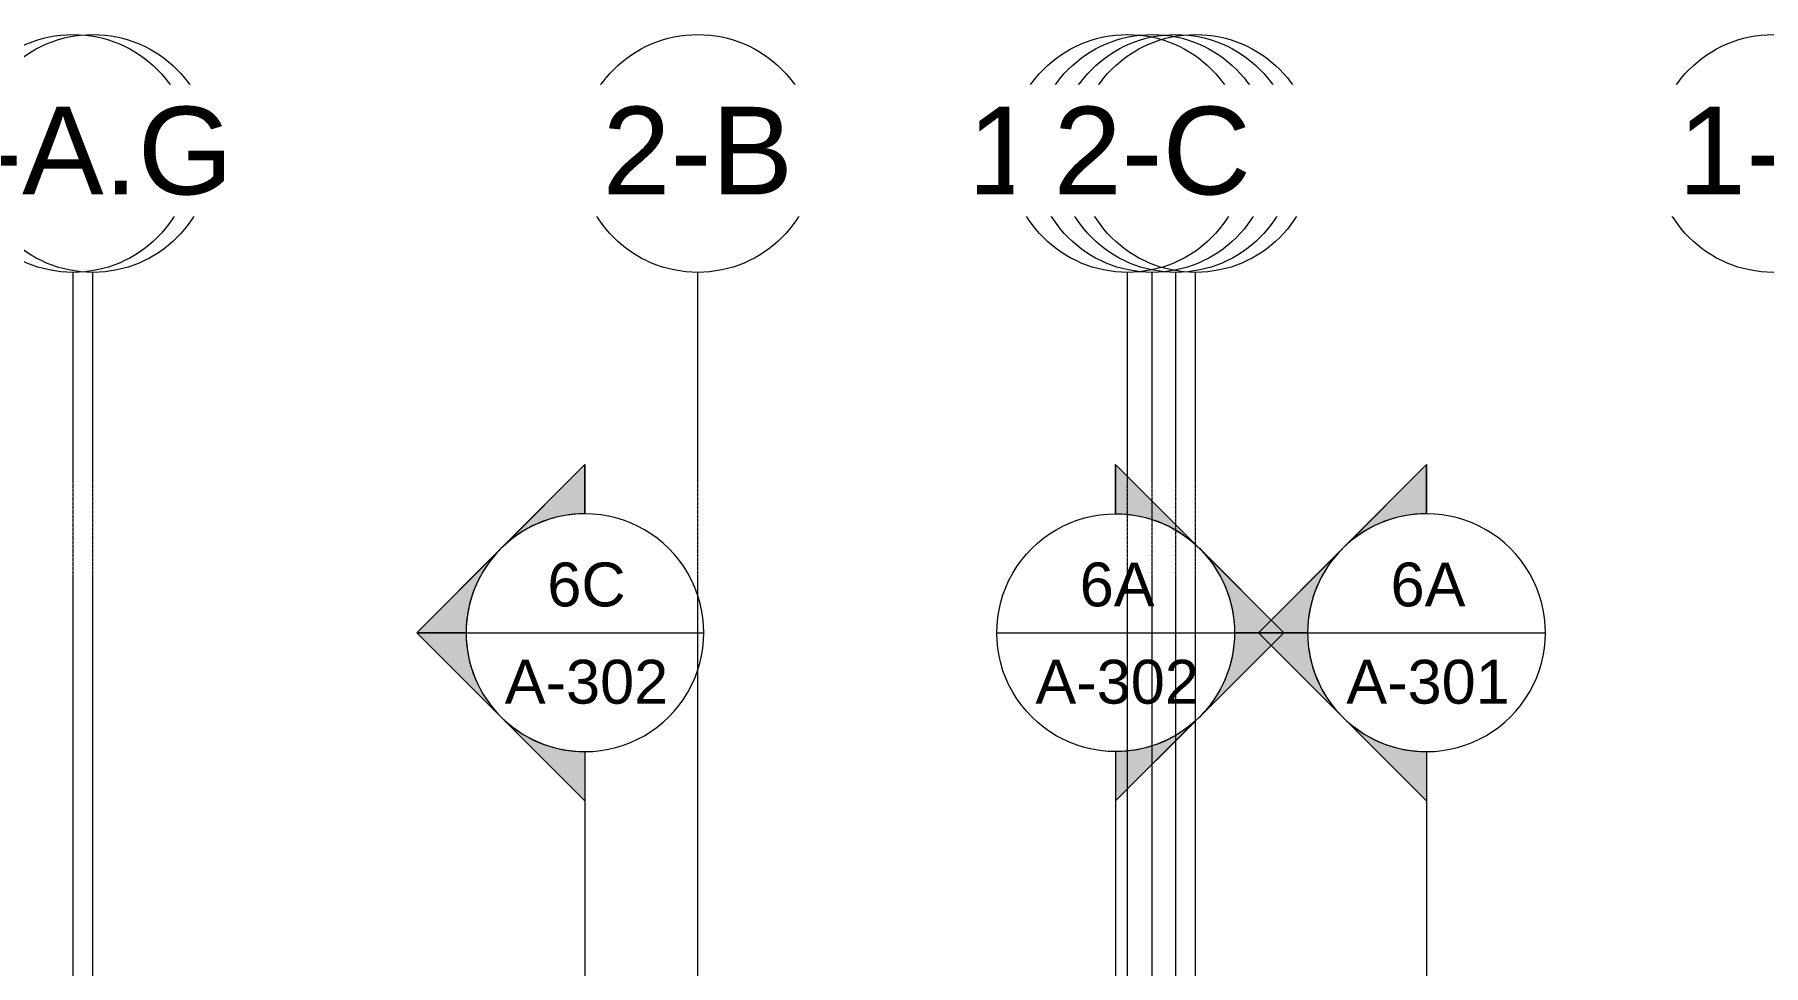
# Model space of a CAD drawing. Header units: inches. Extents: x -23445 to -32, y -314 to 853.
# Drawn here: x -22811 to -22113, y 459 to 835 of the extents above; entities that cross this region are included whole.
import ezdxf

# ---------------------------------------------------------------- set-up
doc = ezdxf.new("R2010")
doc.units = ezdxf.units.IN
doc.header["$MEASUREMENT"] = 0
doc.linetypes.add('Grid Line 1_2_', pattern=[0.8749999999999999, 0.4999999999999999, -0.125, 0.125, -0.125])
for name, color, linetype, lineweight in [('G-ANNO-SYMB', 111, 'Continuous', 9), ('S-GRID', 1, 'Continuous', 9), ('S-GRID-IDEN', 1, 'Continuous', 9)]:
    doc.layers.add(name, color=color, linetype=linetype, lineweight=lineweight)
doc.styles.add('Arial_1', font='arial.ttf', dxfattribs={"height": 35.40718562874248})
doc.styles.add('Arial_2', font='arial.ttf', dxfattribs={"height": 17.70359281437124})

# ---------------------------------------------------------------- blocks, each defined once
blk = doc.blocks.new('Grid - Grid Head - Circle-14747-Building Section - North_South looking West _ Clinic')
at = {"layer": 'S-GRID-IDEN'}
blk.add_circle((-21143.80281039634, 786.6570754422739), 48, dxfattribs=at)
blk = doc.blocks.new('Section - Section Head - Filled-1526-Building Section - North_South looking West _ Clinic')
at = {"layer": 'G-ANNO-SYMB'}
h = blk.add_hatch(color=256, dxfattribs=at)
edge = h.paths.add_edge_path(flags=0)
edge.add_arc((-22248.8330880685, 593.1570754422742), 48.06247118192713, 89.99999999999989, 132.0783950246226, ccw=False)
edge.add_line((-22248.8330880685, 641.2195466242014), (-22248.8330880685, 661.0393264361825))
edge.add_line((-22248.8330880685, 661.0393264361825), (-22281.04199878177, 628.8304157229086))
h = blk.add_hatch(color=256, dxfattribs=at)
edge = h.paths.add_edge_path(flags=0)
edge.add_line((-22282.77421356545, 627.0982009392283), (-22316.7153390624, 593.1570754422742))
edge.add_line((-22316.7153390624, 593.1570754422742), (-22296.8330880685, 593.157075442274))
edge.add_arc((-22248.8330880685, 593.1570754422735), 48.00000000000296, 135, 179.9999999999997, ccw=False)
h = blk.add_hatch(color=256, dxfattribs=at)
edge = h.paths.add_edge_path(flags=0)
edge.add_arc((-22248.8330880685, 593.157075442274), 47.99999999999977, 180.0000000000001, 224.9999999999984, ccw=False)
edge.add_line((-22296.8330880685, 593.1570754422742), (-22316.7153390624, 593.1570754422743))
edge.add_line((-22316.7153390624, 593.1570754422743), (-22282.77421356545, 559.21594994532))
h = blk.add_hatch(color=256, dxfattribs=at)
edge = h.paths.add_edge_path(flags=0)
edge.add_line((-22281.04199878177, 557.4837351616393), (-22248.8330880685, 525.2748244483652))
edge.add_line((-22248.8330880685, 525.2748244483652), (-22248.8330880685, 545.0946042603463))
edge.add_arc((-22248.8330880685, 593.1570754422737), 48.06247118192778, 227.9216049753765, 270, ccw=False)
for p, q in [((-22316.7153390624, 593.1570754422743), (-22248.8330880685, 661.0393264361825)), ((-22281.04199878177, 628.8304157229086), (-22248.8330880685, 661.0393264361825)), ((-22248.8330880685, 641.157075442274), (-22248.8330880685, 661.0393264361825)), ((-22248.8330880685, 661.0393264361825), (-22248.8330880685, 641.2195466242014)), ((-22316.7153390624, 593.1570754422742), (-22282.77421356545, 627.0982009392283)), ((-22316.7153390624, 593.1570754422743), (-22248.8330880685, 525.2748244483656)), ((-22296.8330880685, 593.157075442274), (-22316.7153390624, 593.1570754422742)), ((-22282.77421356545, 559.21594994532), (-22316.7153390624, 593.1570754422743)), ((-22316.7153390624, 593.1570754422743), (-22296.8330880685, 593.1570754422742)), ((-22248.8330880685, 525.2748244483652), (-22281.04199878177, 557.4837351616393)), ((-22248.8330880685, 545.157075442274), (-22248.8330880685, 525.2748244483656)), ((-22248.8330880685, 545.0946042603463), (-22248.8330880685, 525.2748244483652))]:
    blk.add_line(p, q, dxfattribs=at)
for centre, radius, start, end in [((-22248.8330880685, 593.157075442274), 47.99999999999989, 89.99999999999987, 269.9999999999995), ((-22248.8330880685, 593.1570754422742), 48.06247118192713, 89.99999999999953, 132.0783950246223), ((-22248.8330880685, 593.157075442274), 47.99999999999994, 269.9999999999996, 89.99999999999993), ((-22248.8330880685, 593.1570754422735), 48.00000000000296, 134.9999999999997, 179.9999999999993), ((-22248.8330880685, 593.157075442274), 47.99999999999977, 179.9999999999997, 224.999999999998), ((-22248.8330880685, 593.1570754422737), 48.06247118192778, 227.9216049753762, 269.9999999999996)]:
    blk.add_arc(centre, radius, start, end, dxfattribs=at)

msp = doc.modelspace()

# ---------------------------------------------------------------- linework, layer by layer
at = {"layer": 'G-ANNO-SYMB'}
for p, q in [((-22636.63028826942, 593.1570754422739), (-22540.63028826942, 593.1570754422739)), ((-22422.35696843901, 593.1570754422739), (-22326.35696843901, 593.1570754422739)), ((-22296.8330880685, 593.1570754422739), (-22200.8330880685, 593.1570754422739)), ((-22588.63028826944, 545.1570754422744), (-22588.63028826944, -79.66080684492748)), ((-22374.35696843902, 545.1570754422744), (-22374.35696843902, -79.66080684492748)), ((-22248.83308806851, 545.1570754422744), (-22248.83308806851, -79.66080684492748))]:
    msp.add_line(p, q, dxfattribs=at)
at = {"layer": 'S-GRID', "linetype": 'Grid Line 1_2_'}
for p, q in [((-22795.30281039634, -273.1608068449274), (-22795.30281039634, 738.6570754422745)), ((-22795.30281039634, -273.1608068449274), (-22795.30281039634, 738.6570754422745)), ((-22787.30281039634, -273.1608068449274), (-22787.30281039634, 738.6570754422745)), ((-22787.30281039634, -273.1608068449274), (-22787.30281039634, 738.6570754422745)), ((-22543.05281039636, -273.1608068449274), (-22543.05281039636, 738.6570754422745)), ((-22543.05281039636, -273.1608068449274), (-22543.05281039636, 738.6570754422745)), ((-22369.5528103965, -273.1608068449274), (-22369.5528103965, 738.6570754422745)), ((-22359.5528103965, -273.1608068449274), (-22359.5528103965, 738.6570754422745)), ((-22359.5528103965, -273.1608068449274), (-22359.5528103965, 738.6570754422745)), ((-22350.05281039636, -273.1608068449274), (-22350.05281039636, 738.6570754422745)), ((-22342.05281039636, -273.1608068449274), (-22342.05281039636, 738.6570754422745))]:
    msp.add_line(p, q, dxfattribs=at)

# ---------------------------------------------------------------- block references
at = {"layer": 'G-ANNO-SYMB'}
for p in [(-339.79720020091, 0), (0, 0)]:
    msp.add_blockref('Section - Section Head - Filled-1526-Building Section - North_South looking West _ Clinic', p, dxfattribs=at)
at = {"layer": 'G-ANNO-SYMB', "extrusion": (0, 0, -1)}
msp.add_blockref('Section - Section Head - Filled-1526-Building Section - North_South looking West _ Clinic', (44623.19005650753, 0), dxfattribs=at)
at = {"layer": 'S-GRID-IDEN'}
for p in [(-1643.499999999969, 0), (-1399.249999999987, 0), (-1206.249999999988, 0), (-964.9999999999872, 0)]:
    msp.add_blockref('Grid - Grid Head - Circle-14747-Building Section - North_South looking West _ Clinic', p, dxfattribs=at)

# ---------------------------------------------------------------- texts
at = {"layer": 'G-ANNO-SYMB', "char_height": 17.70359281437124, "attachment_point": 2, "line_spacing_factor": 0.9385317878468563, "style": 'Arial_2'}
for s, insert, width in [('6C', (-22588.01554830755, 621.4953245809785), 37.58399999999996), ('6A', (-22373.74222847714, 621.4953245809785), 36.07199999999996), ('6A', (-22248.21834810662, 621.4953245809785), 36.07199999999996), ('A-302', (-22588.01554830755, 582.2228362023129), 78.62399999999991), ('A-302', (-22373.74222847714, 582.2228362023129), 78.62399999999991), ('A-301', (-22248.21834810662, 582.2228362023129), 78.62399999999991)]:
    msp.add_mtext(s, dxfattribs=dict(at, insert=insert, width=width))

# ---------------------------------------------------------------- next in the draw order: texts
at = {"layer": 'S-GRID-IDEN', "char_height": 35.40718562874248, "width": 85.10399999999991, "attachment_point": 2, "line_spacing_factor": 0.9385317878468563, "style": 'Arial_1', "bg_fill": 3, "box_fill_scale": 1.25, "bg_fill_color": 0, "bg_fill_transparency": 0}
for s, insert in [('3-1', (-22787.31203769839, 805.5308123521395)), ('3-2', (-22543.06203769841, 805.5308123521395)), ('3-3', (-22350.06203769841, 805.5308123521395)), ('3-4', (-22108.81203769841, 805.5308123521395))]:
    msp.add_mtext(s, dxfattribs=dict(at, insert=insert))

# ---------------------------------------------------------------- next in the draw order: block references
at = {"layer": 'S-GRID-IDEN'}
for p in [(-1651.499999999972, 0), (-1399.249999999987, 0), (-1198.249999999987, 0), (-964.9999999999844, 0)]:
    msp.add_blockref('Grid - Grid Head - Circle-14747-Building Section - North_South looking West _ Clinic', p, dxfattribs=at)

# ---------------------------------------------------------------- next in the draw order: texts
at = {"layer": 'S-GRID-IDEN', "char_height": 35.40718562874248, "attachment_point": 2, "line_spacing_factor": 0.9385317878468563, "style": 'Arial_1', "bg_fill": 3, "box_fill_scale": 1.25, "bg_fill_color": 0, "bg_fill_transparency": 0}
for s, insert, width in [('3-1.G', (-22795.31203769839, 805.5308123521395), 147.3119999999998), ('2-B', (-22543.06203769841, 805.5308123521395), 91.5839999999999), ('3-3.G', (-22342.06203769841, 805.5308123521395), 147.3119999999998), ('1-B', (-22108.81203769841, 805.5308123521395), 91.5839999999999)]:
    msp.add_mtext(s, dxfattribs=dict(at, insert=insert, width=width))

# ---------------------------------------------------------------- next in the draw order: block references
at = {"layer": 'S-GRID-IDEN'}
for p in [(-1643.499999999969, 0), (-1215.750000000128, 0)]:
    msp.add_blockref('Grid - Grid Head - Circle-14747-Building Section - North_South looking West _ Clinic', p, dxfattribs=at)

# ---------------------------------------------------------------- next in the draw order: texts
at = {"layer": 'S-GRID-IDEN', "char_height": 35.40718562874248, "width": 91.5839999999999, "attachment_point": 2, "line_spacing_factor": 0.9385317878468563, "style": 'Arial_1', "bg_fill": 3, "box_fill_scale": 1.25, "bg_fill_color": 0, "bg_fill_transparency": 0}
for s, insert in [('2-A', (-22787.31203769839, 805.5308123521395)), ('1-A', (-22359.56203769855, 805.5308123521395))]:
    msp.add_mtext(s, dxfattribs=dict(at, insert=insert))

# ---------------------------------------------------------------- next in the draw order: block references
at = {"layer": 'S-GRID-IDEN'}
for p in [(-1651.499999999972, 0), (-1225.750000000127, 0)]:
    msp.add_blockref('Grid - Grid Head - Circle-14747-Building Section - North_South looking West _ Clinic', p, dxfattribs=at)

# ---------------------------------------------------------------- next in the draw order: texts
at = {"layer": 'S-GRID-IDEN', "char_height": 35.40718562874248, "width": 153.7919999999998, "attachment_point": 2, "line_spacing_factor": 0.9385317878468563, "style": 'Arial_1', "bg_fill": 3, "box_fill_scale": 1.25, "bg_fill_color": 0, "bg_fill_transparency": 0}
for s, insert in [('2-A.G', (-22795.31203769839, 805.5308123521395)), ('1-A.G', (-22369.56203769855, 805.5308123521395))]:
    msp.add_mtext(s, dxfattribs=dict(at, insert=insert))

# ---------------------------------------------------------------- next in the draw order: block references
at = {"layer": 'S-GRID-IDEN'}
msp.add_blockref('Grid - Grid Head - Circle-14747-Building Section - North_South looking West _ Clinic', (-1215.750000000128, 0), dxfattribs=at)

# ---------------------------------------------------------------- next in the draw order: texts
at = {"layer": 'S-GRID-IDEN', "insert": (-22359.56203769855, 805.5308123521395), "char_height": 35.40718562874248, "width": 94.60799999999989, "attachment_point": 2, "line_spacing_factor": 0.9385317878468563, "style": 'Arial_1', "bg_fill": 3, "box_fill_scale": 1.25, "bg_fill_color": 0, "bg_fill_transparency": 0}
msp.add_mtext('2-C', dxfattribs=at)

doc.saveas('drawing.dxf')
